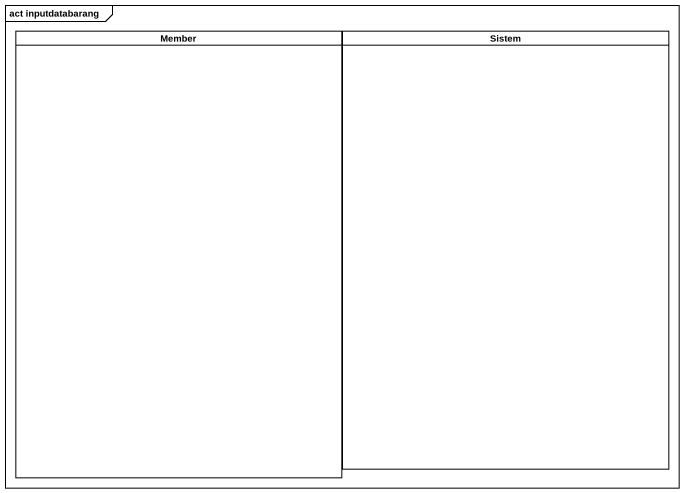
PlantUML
@startuml
mainframe act inputdatabarang
hide empty description
state Member <<partition>>
state Sistem <<partition>>
@enduml
